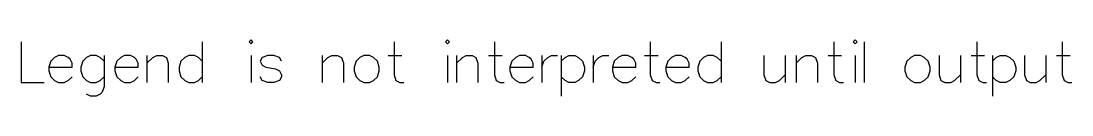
# Model space of a CAD drawing. Header units: millimetres. Extents: x 40.7 to 137.6, y 57.5 to 86.7.
# Drawn here: x 98.3 to 137.59, y 57.66 to 59.76 of the extents above; entities that cross this region are included whole.
import ezdxf

# ---------------------------------------------------------------- set-up
doc = ezdxf.new("R2010")
doc.units = ezdxf.units.MM
doc.layers.add('DrillDrawing', color=1, linetype='Continuous')

msp = doc.modelspace()

# ---------------------------------------------------------------- linework, layer by layer
at = {"layer": 'DrillDrawing'}
for p, q in [((106.896, 59.762), (106.823, 59.69)), ((106.968, 59.69), (106.896, 59.762)), ((114.239, 59.762), (114.166, 59.69)), ((114.311, 59.69), (114.239, 59.762)), ((129.483, 59.762), (129.41, 59.69)), ((129.555, 59.69), (129.483, 59.762)), ((98.298, 59.69), (98.298, 58.166)), ((105.075, 59.69), (105.075, 58.166)), ((106.823, 59.69), (106.896, 59.617)), ((106.896, 59.617), (106.968, 59.69)), ((112.243, 59.69), (112.243, 58.456)), ((114.166, 59.69), (114.239, 59.617)), ((114.239, 59.617), (114.311, 59.69)), ((115.994, 59.69), (115.994, 58.456)), ((121.821, 59.69), (121.821, 58.456)), ((124.469, 59.69), (124.469, 58.166)), ((128.684, 59.69), (128.684, 58.456)), ((129.41, 59.69), (129.483, 59.617)), ((129.483, 59.617), (129.555, 59.69)), ((129.824, 59.69), (129.824, 58.166)), ((134.032, 59.69), (134.032, 58.456)), ((137.224, 59.69), (137.224, 58.456)), ((99.408, 58.964), (99.336, 58.746)), ((99.553, 59.109), (99.408, 58.964)), ((99.698, 59.182), (99.553, 59.109)), ((99.916, 59.182), (99.698, 59.182)), ((100.061, 59.109), (99.916, 59.182)), ((100.134, 59.037), (100.061, 59.109)), ((100.206, 58.892), (100.134, 59.037)), ((100.605, 58.964), (100.533, 58.746)), ((100.75, 59.109), (100.605, 58.964)), ((100.896, 59.182), (100.75, 59.109)), ((101.113, 59.182), (100.896, 59.182)), ((101.258, 59.109), (101.113, 59.182)), ((101.403, 58.964), (101.258, 59.109)), ((101.403, 59.182), (101.403, 58.021)), ((101.882, 58.964), (101.81, 58.746)), ((102.027, 59.109), (101.882, 58.964)), ((102.172, 59.182), (102.027, 59.109)), ((102.39, 59.182), (102.172, 59.182)), ((102.535, 59.109), (102.39, 59.182)), ((102.608, 59.037), (102.535, 59.109)), ((102.68, 58.892), (102.608, 59.037)), ((103.007, 59.182), (103.007, 58.166)), ((103.007, 58.892), (103.225, 59.109)), ((103.225, 59.109), (103.37, 59.182)), ((103.37, 59.182), (103.587, 59.182)), ((103.587, 59.182), (103.732, 59.109)), ((103.732, 59.109), (103.805, 58.892)), ((104.277, 58.964), (104.204, 58.746)), ((104.422, 59.109), (104.277, 58.964)), ((104.567, 59.182), (104.422, 59.109)), ((104.784, 59.182), (104.567, 59.182)), ((104.93, 59.109), (104.784, 59.182)), ((105.075, 58.964), (104.93, 59.109)), ((106.896, 59.182), (106.896, 58.166)), ((107.309, 59.109), (107.237, 58.964)), ((107.237, 58.964), (107.309, 58.819)), ((107.527, 59.182), (107.309, 59.109)), ((107.745, 59.182), (107.527, 59.182)), ((107.962, 59.109), (107.745, 59.182)), ((108.035, 58.964), (107.962, 59.109)), ((109.551, 59.182), (109.551, 58.166)), ((109.551, 58.892), (109.769, 59.109)), ((109.769, 59.109), (109.914, 59.182)), ((109.914, 59.182), (110.132, 59.182)), ((110.132, 59.182), (110.277, 59.109)), ((110.277, 59.109), (110.35, 58.892)), ((110.821, 58.964), (110.749, 58.746)), ((110.966, 59.109), (110.821, 58.964)), ((111.111, 59.182), (110.966, 59.109)), ((111.329, 59.182), (111.111, 59.182)), ((111.474, 59.109), (111.329, 59.182)), ((111.619, 58.964), (111.474, 59.109)), ((111.692, 58.746), (111.619, 58.964)), ((112.026, 59.182), (112.533, 59.182)), ((114.239, 59.182), (114.239, 58.166)), ((114.58, 59.182), (114.58, 58.166)), ((114.58, 58.892), (114.797, 59.109)), ((114.797, 59.109), (114.942, 59.182)), ((114.942, 59.182), (115.16, 59.182)), ((115.16, 59.182), (115.305, 59.109)), ((115.305, 59.109), (115.378, 58.892)), ((115.777, 59.182), (116.285, 59.182)), ((116.647, 58.964), (116.575, 58.746)), ((116.792, 59.109), (116.647, 58.964)), ((116.938, 59.182), (116.792, 59.109)), ((117.155, 59.182), (116.938, 59.182)), ((117.3, 59.109), (117.155, 59.182)), ((117.373, 59.037), (117.3, 59.109)), ((117.446, 58.892), (117.373, 59.037)), ((117.772, 59.182), (117.772, 58.166)), ((117.772, 58.746), (117.845, 58.964)), ((117.845, 58.964), (117.99, 59.109)), ((117.99, 59.109), (118.135, 59.182)), ((118.135, 59.182), (118.352, 59.182)), ((118.49, 59.182), (118.49, 57.658)), ((118.49, 58.964), (118.635, 59.109)), ((118.635, 59.109), (118.781, 59.182)), ((118.781, 59.182), (118.998, 59.182)), ((118.998, 59.182), (119.143, 59.109)), ((119.143, 59.109), (119.288, 58.964)), ((119.288, 58.964), (119.361, 58.746)), ((119.687, 59.182), (119.687, 58.166)), ((119.687, 58.746), (119.76, 58.964)), ((119.76, 58.964), (119.905, 59.109)), ((119.905, 59.109), (120.05, 59.182)), ((120.05, 59.182), (120.268, 59.182)), ((120.478, 58.964), (120.406, 58.746)), ((120.623, 59.109), (120.478, 58.964)), ((120.769, 59.182), (120.623, 59.109)), ((120.986, 59.182), (120.769, 59.182)), ((121.131, 59.109), (120.986, 59.182)), ((121.204, 59.037), (121.131, 59.109)), ((121.276, 58.892), (121.204, 59.037)), ((121.603, 59.182), (122.111, 59.182)), ((122.474, 58.964), (122.401, 58.746)), ((122.619, 59.109), (122.474, 58.964)), ((122.764, 59.182), (122.619, 59.109)), ((122.982, 59.182), (122.764, 59.182)), ((123.127, 59.109), (122.982, 59.182)), ((123.199, 59.037), (123.127, 59.109)), ((123.272, 58.892), (123.199, 59.037)), ((123.671, 58.964), (123.598, 58.746)), ((123.816, 59.109), (123.671, 58.964)), ((123.961, 59.182), (123.816, 59.109)), ((124.179, 59.182), (123.961, 59.182)), ((124.324, 59.109), (124.179, 59.182)), ((124.469, 58.964), (124.324, 59.109)), ((126.072, 59.182), (126.072, 58.456)), ((126.871, 59.182), (126.871, 58.166)), ((127.27, 59.182), (127.27, 58.166)), ((127.27, 58.892), (127.487, 59.109)), ((127.487, 59.109), (127.632, 59.182)), ((127.632, 59.182), (127.85, 59.182)), ((127.85, 59.182), (127.995, 59.109)), ((127.995, 59.109), (128.068, 58.892)), ((128.467, 59.182), (128.975, 59.182)), ((129.483, 59.182), (129.483, 58.166)), ((131.413, 58.964), (131.34, 58.746)), ((131.558, 59.109), (131.413, 58.964)), ((131.703, 59.182), (131.558, 59.109)), ((131.92, 59.182), (131.703, 59.182)), ((132.066, 59.109), (131.92, 59.182)), ((132.211, 58.964), (132.066, 59.109)), ((132.283, 58.746), (132.211, 58.964)), ((132.617, 59.182), (132.617, 58.456)), ((133.415, 59.182), (133.415, 58.166)), ((133.814, 59.182), (134.322, 59.182)), ((134.612, 59.182), (134.612, 57.658)), ((134.612, 58.964), (134.757, 59.109)), ((134.757, 59.109), (134.902, 59.182)), ((134.902, 59.182), (135.12, 59.182)), ((135.12, 59.182), (135.265, 59.109)), ((135.265, 59.109), (135.41, 58.964)), ((135.41, 58.964), (135.483, 58.746)), ((135.809, 59.182), (135.809, 58.456)), ((136.608, 59.182), (136.608, 58.166)), ((137.007, 59.182), (137.514, 59.182)), ((99.336, 58.746), (100.206, 58.746)), ((99.336, 58.746), (99.336, 58.601)), ((99.336, 58.601), (99.408, 58.384)), ((100.206, 58.746), (100.206, 58.892)), ((100.533, 58.746), (100.533, 58.601)), ((100.533, 58.601), (100.605, 58.384)), ((101.81, 58.746), (102.68, 58.746)), ((101.81, 58.746), (101.81, 58.601)), ((101.81, 58.601), (101.882, 58.384)), ((102.68, 58.746), (102.68, 58.892)), ((103.805, 58.892), (103.805, 58.166)), ((104.204, 58.746), (104.204, 58.601)), ((104.204, 58.601), (104.277, 58.384)), ((107.309, 58.819), (107.455, 58.746)), ((107.455, 58.746), (107.817, 58.674)), ((107.817, 58.674), (107.962, 58.601)), ((107.962, 58.601), (108.035, 58.456)), ((110.35, 58.892), (110.35, 58.166)), ((110.749, 58.746), (110.749, 58.601)), ((110.749, 58.601), (110.821, 58.384)), ((111.619, 58.384), (111.692, 58.601)), ((111.692, 58.601), (111.692, 58.746)), ((115.378, 58.892), (115.378, 58.166)), ((116.575, 58.746), (117.446, 58.746)), ((116.575, 58.746), (116.575, 58.601)), ((116.575, 58.601), (116.647, 58.384)), ((117.446, 58.746), (117.446, 58.892)), ((119.361, 58.601), (119.288, 58.384)), ((119.361, 58.746), (119.361, 58.601)), ((120.406, 58.746), (121.276, 58.746)), ((120.406, 58.746), (120.406, 58.601)), ((120.406, 58.601), (120.478, 58.384)), ((121.276, 58.746), (121.276, 58.892)), ((122.401, 58.746), (123.272, 58.746)), ((122.401, 58.746), (122.401, 58.601)), ((122.401, 58.601), (122.474, 58.384)), ((123.272, 58.746), (123.272, 58.892)), ((123.598, 58.746), (123.598, 58.601)), ((123.598, 58.601), (123.671, 58.384)), ((128.068, 58.892), (128.068, 58.166)), ((131.34, 58.746), (131.34, 58.601)), ((131.34, 58.601), (131.413, 58.384)), ((132.211, 58.384), (132.283, 58.601)), ((132.283, 58.601), (132.283, 58.746)), ((135.483, 58.601), (135.41, 58.384)), ((135.483, 58.746), (135.483, 58.601)), ((98.298, 58.166), (99.169, 58.166)), ((99.408, 58.384), (99.553, 58.239)), ((99.553, 58.239), (99.698, 58.166)), ((99.698, 58.166), (99.916, 58.166)), ((99.916, 58.166), (100.061, 58.239)), ((100.061, 58.239), (100.206, 58.384)), ((100.605, 58.384), (100.75, 58.239)), ((100.75, 58.239), (100.896, 58.166)), ((100.896, 58.166), (101.113, 58.166)), ((101.113, 58.166), (101.258, 58.239)), ((101.258, 58.239), (101.403, 58.384)), ((101.882, 58.384), (102.027, 58.239)), ((102.027, 58.239), (102.172, 58.166)), ((102.172, 58.166), (102.39, 58.166)), ((102.39, 58.166), (102.535, 58.239)), ((102.535, 58.239), (102.68, 58.384)), ((104.277, 58.384), (104.422, 58.239)), ((104.422, 58.239), (104.567, 58.166)), ((104.567, 58.166), (104.784, 58.166)), ((104.784, 58.166), (104.93, 58.239)), ((104.93, 58.239), (105.075, 58.384)), ((107.309, 58.239), (107.237, 58.384)), ((107.527, 58.166), (107.309, 58.239)), ((107.745, 58.166), (107.527, 58.166)), ((107.962, 58.239), (107.745, 58.166)), ((108.035, 58.384), (107.962, 58.239)), ((108.035, 58.456), (108.035, 58.384)), ((110.821, 58.384), (110.966, 58.239)), ((110.966, 58.239), (111.111, 58.166)), ((111.111, 58.166), (111.329, 58.166)), ((111.329, 58.166), (111.474, 58.239)), ((111.474, 58.239), (111.619, 58.384)), ((112.243, 58.456), (112.316, 58.239)), ((112.316, 58.239), (112.461, 58.166)), ((112.461, 58.166), (112.606, 58.166)), ((115.994, 58.456), (116.067, 58.239)), ((116.067, 58.239), (116.212, 58.166)), ((116.212, 58.166), (116.357, 58.166)), ((116.647, 58.384), (116.792, 58.239)), ((116.792, 58.239), (116.938, 58.166)), ((116.938, 58.166), (117.155, 58.166)), ((117.155, 58.166), (117.3, 58.239)), ((117.3, 58.239), (117.446, 58.384)), ((118.635, 58.239), (118.49, 58.384)), ((118.781, 58.166), (118.635, 58.239)), ((118.998, 58.166), (118.781, 58.166)), ((119.143, 58.239), (118.998, 58.166)), ((119.288, 58.384), (119.143, 58.239)), ((120.478, 58.384), (120.623, 58.239)), ((120.623, 58.239), (120.769, 58.166)), ((120.769, 58.166), (120.986, 58.166)), ((120.986, 58.166), (121.131, 58.239)), ((121.131, 58.239), (121.276, 58.384)), ((121.821, 58.456), (121.893, 58.239)), ((121.893, 58.239), (122.038, 58.166)), ((122.038, 58.166), (122.183, 58.166)), ((122.474, 58.384), (122.619, 58.239)), ((122.619, 58.239), (122.764, 58.166)), ((122.764, 58.166), (122.982, 58.166)), ((122.982, 58.166), (123.127, 58.239)), ((123.127, 58.239), (123.272, 58.384)), ((123.671, 58.384), (123.816, 58.239)), ((123.816, 58.239), (123.961, 58.166)), ((123.961, 58.166), (124.179, 58.166)), ((124.179, 58.166), (124.324, 58.239)), ((124.324, 58.239), (124.469, 58.384)), ((126.072, 58.456), (126.145, 58.239)), ((126.145, 58.239), (126.29, 58.166)), ((126.29, 58.166), (126.508, 58.166)), ((126.508, 58.166), (126.653, 58.239)), ((126.653, 58.239), (126.871, 58.456)), ((128.684, 58.456), (128.757, 58.239)), ((128.757, 58.239), (128.902, 58.166)), ((128.902, 58.166), (129.047, 58.166)), ((131.413, 58.384), (131.558, 58.239)), ((131.558, 58.239), (131.703, 58.166)), ((131.703, 58.166), (131.92, 58.166)), ((131.92, 58.166), (132.066, 58.239)), ((132.066, 58.239), (132.211, 58.384)), ((132.617, 58.456), (132.689, 58.239)), ((132.689, 58.239), (132.835, 58.166)), ((132.835, 58.166), (133.052, 58.166)), ((133.052, 58.166), (133.197, 58.239)), ((133.197, 58.239), (133.415, 58.456)), ((134.032, 58.456), (134.104, 58.239)), ((134.104, 58.239), (134.249, 58.166)), ((134.249, 58.166), (134.395, 58.166)), ((134.757, 58.239), (134.612, 58.384)), ((134.902, 58.166), (134.757, 58.239)), ((135.12, 58.166), (134.902, 58.166)), ((135.265, 58.239), (135.12, 58.166)), ((135.41, 58.384), (135.265, 58.239)), ((135.809, 58.456), (135.882, 58.239)), ((135.882, 58.239), (136.027, 58.166)), ((136.027, 58.166), (136.245, 58.166)), ((136.245, 58.166), (136.39, 58.239)), ((136.39, 58.239), (136.608, 58.456)), ((137.224, 58.456), (137.297, 58.239)), ((137.297, 58.239), (137.442, 58.166)), ((137.442, 58.166), (137.587, 58.166)), ((101.331, 57.803), (101.258, 57.731)), ((101.403, 58.021), (101.331, 57.803)), ((100.896, 57.658), (100.75, 57.731)), ((101.113, 57.658), (100.896, 57.658)), ((101.258, 57.731), (101.113, 57.658))]:
    msp.add_line(p, q, dxfattribs=at)

doc.saveas('drawing.dxf')
